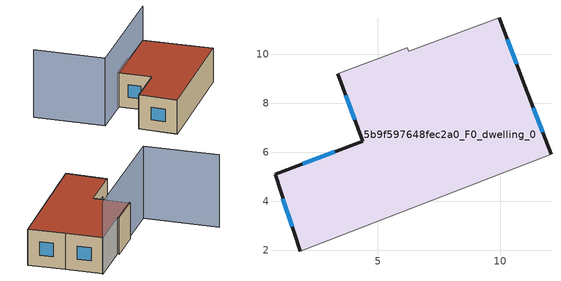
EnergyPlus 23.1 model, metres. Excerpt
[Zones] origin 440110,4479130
5b9f597648fec2a0_F0_dwelling_0
 floor ground (EU_floor_Construction): 12.07,5.92 11.01,8.71 9.95,11.5 6.25,10.12 6.2,10.26 3.36,9.2 4.38,6.44 0.79,5.1 1.82,1.94 z0
 wall outside (EU_wall_Construction): 9.95,11.5 11.01,8.71 12.07,5.92 / 1.82,1.94 0.79,5.1 4.38,6.44 3.36,9.2 z0:3
 wall adiabatic (EU_wall_Construction): 3.36,9.2 6.2,10.26 6.25,10.12 9.95,11.5 / 12.07,5.92 1.82,1.94 z0:3
 window (EU_Window_Construction): 10.29,10.61 10.67,9.59 / 11.35,7.82 11.73,6.81 / 1.49,2.95 1.12,4.1 / 1.94,5.53 3.24,6.01 / 4.06,7.32 3.69,8.32 z0.96:2.04
 roof outside (EU_roof_Construction): 9.95,11.5 11.01,8.71 12.07,5.92 1.82,1.94 0.79,5.1 4.38,6.44 3.36,9.2 6.2,10.26 6.25,10.12 z3
shading: 9.99,11.52 -0.33,7.66 / -0.33,7.66 -2.44,13.33 z0:6
[Building]
EU S2 Campaign: North Axis=0; Terrain=City; Solar Distribution=FullExterior
[Site:Location]
Madrid: Latitude=40.5; Longitude=-3.5; Time Zone=1; Elevation=609
[SizingPeriod:WeatherFileDays]
AnnualSizingPeriod: Begin Month=1; Begin Day of Month=1; End Month=12; End Day of Month=31; Day of Week for Start Day=Monday; Use Weather File Daylight Saving Period=No; Use Weather File Rain and Snow Indicators=No
[MATERIAL]
EU_InternalMass_Material: Roughness=MediumRough; Thickness=0.1; Conductivity=1; Density=1800; Specific Heat=900; Thermal Absorptance=0.9; Solar Absorptance=0.7; Visible Absorptance=0.7
[MATERIAL:NOMASS] Roughness=MediumRough; Thermal Absorptance=0.9; Solar Absorptance=0.7; Visible Absorptance=0.7
Name | Thermal Resistance
EU_wall_NoMass | 0.432698
EU_roof_NoMass | 0.381736
EU_floor_NoMass | 1.17261
[WINDOWMATERIAL:SIMPLEGLAZINGSYSTEM]
EU_Window_SimpleGlazing: UFactor=4.39191; Solar Heat Gain Coefficient=0.85; Visible Transmittance=0.85
[CONSTRUCTION]
EU_wall_Construction: EU_wall_NoMass
EU_roof_Construction: EU_roof_NoMass
EU_floor_Construction: EU_floor_NoMass
EU_InternalMass_Construction: EU_InternalMass_Material
EU_Window_Construction: EU_Window_SimpleGlazing
[ZONE]
5b9f597648fec2a0_F0_dwelling_0: Type=1; Multiplier=1; Ceiling Height=autocalculate; Volume=166.159; Floor Area=autocalculate; Part of Total Floor Area=Yes
[INTERNALMASS]
5b9f597648fec2a0_F0_dwelling_0_EU_InternalMass: Construction=EU_InternalMass_Construction; Zone or ZoneList=5b9f597648fec2a0_F0_dwelling_0; Surface Area=55.3862
[OTHEREQUIPMENT]
EU_Step8_InternalGain_5b9f597648fec2a0_F0_dwelling_0_f000: Fuel Type=Electricity; Zone or ZoneList or Space or SpaceList=5b9f597648fec2a0_F0_dwelling_0; Schedule=EU_Step8_GainSchedule_5b9f597648fec2a0_F0_dwelling_0_f000; Design Level Calculation Method=Watts/Area; Power per Zone Floor Area=1; Fraction Latent=0; Fraction Radiant=0; Fraction Lost=0; Carbon Dioxide Generation Rate=0; EndUse Subcategory=EU_Step8_InternalGains
[ZONEVENTILATION:DESIGNFLOWRATE]
EU_ConstantAir_5b9f597648fec2a0_F0_dwelling_0: Zone or ZoneList or Space or SpaceList=5b9f597648fec2a0_F0_dwelling_0; Schedule=EU_AlwaysOn; Design Flow Rate Calculation Method=AirChanges/Hour; Air Changes per Hour=0.682238; Ventilation Type=Natural; Fan Pressure Rise=0; Fan Total Efficiency=1; Constant Term Coefficient=1; Temperature Term Coefficient=0; Velocity Term Coefficient=0; Velocity Squared Term Coefficient=0; Minimum Indoor Temperature=-100; Maximum Indoor Temperature=100; Delta Temperature=-100; Minimum Outdoor Temperature=-100; Maximum Outdoor Temperature=100; Maximum Wind Speed=40
[HVACTEMPLATE:THERMOSTAT]
EU_HeatOnly_5b9f597648fec2a0_F0_dwelling_0: Constant Heating Setpoint=20; Constant Cooling Setpoint=50
[HVACTEMPLATE:ZONE:IDEALLOADSAIRSYSTEM]
5b9f597648fec2a0_F0_dwelling_0: Template Thermostat=EU_HeatOnly_5b9f597648fec2a0_F0_dwelling_0; System Availability Schedule=EU_AlwaysOn; Maximum Heating Supply Air Temperature=50; Minimum Cooling Supply Air Temperature=13; Maximum Heating Supply Air Humidity Ratio=0.0156; Minimum Cooling Supply Air Humidity Ratio=0.0077; Heating Limit=NoLimit; Cooling Limit=NoLimit; Heating Availability Schedule=EU_AlwaysOn; Cooling Availability Schedule=EU_CoolingOff; Dehumidification Control Type=ConstantSensibleHeatRatio; Cooling Sensible Heat Ratio=0.7; Dehumidification Setpoint=60; Humidification Control Type=None; Humidification Setpoint=30; Outdoor Air Method=None; Outdoor Air Flow Rate per Person=0.00944; Outdoor Air Flow Rate per Zone Floor Area=0; Outdoor Air Flow Rate per Zone=0; Demand Controlled Ventilation Type=None; Outdoor Air Economizer Type=NoEconomizer; Heat Recovery Type=None; Sensible Heat Recovery Effectiveness=0.7; Latent Heat Recovery Effectiveness=0.65
[SIZING:ZONE]
5b9f597648fec2a0_F0_dwelling_0: Zone Cooling Design Supply Air Temperature Input Method=SupplyAirTemperature; Zone Cooling Design Supply Air Temperature=13; Zone Heating Design Supply Air Temperature Input Method=SupplyAirTemperature; Zone Heating Design Supply Air Temperature=50; Zone Cooling Design Supply Air Humidity Ratio=0.008; Zone Heating Design Supply Air Humidity Ratio=0.008; Cooling Design Air Flow Method=DesignDay; Cooling Design Air Flow Rate=0; Cooling Minimum Air Flow per Zone Floor Area=0.000762; Cooling Minimum Air Flow=0; Cooling Minimum Air Flow Fraction=0.2; Heating Design Air Flow Method=DesignDay; Heating Design Air Flow Rate=0; Heating Maximum Air Flow per Zone Floor Area=0.002032; Heating Maximum Air Flow=0.141576; Heating Maximum Air Flow Fraction=0.3; Account for Dedicated Outdoor Air System=No; Dedicated Outdoor Air System Control Strategy=NeutralSupplyAir; Dedicated Outdoor Air Low Setpoint Temperature for Design=autosize; Dedicated Outdoor Air High Setpoint Temperature for Design=autosize; Zone Load Sizing Method=Sensible Load Only No Latent Load; Zone Latent Cooling Design Supply Air Humidity Ratio Input Method=HumidityRatioDifference; Zone Cooling Design Supply Air Humidity Ratio Difference=0.005; Zone Latent Heating Design Supply Air Humidity Ratio Input Method=HumidityRatioDifference; Zone Humidification Design Supply Air Humidity Ratio Difference=0.005
[SCHEDULE:CONSTANT]
Name | Hourly Value
EU_AlwaysOn | 1
EU_CoolingOff | 0
[SCHEDULE:FILE]
EU_Step8_GainSchedule_5b9f597648fec2a0_F0_dwelling_0_f000: File=../../schedules/5b9f597648fec2a0/5b9f597648fec2a0_F0_dwelling_0_f000_gain.csv; Column Number=1; Rows to Skip at Top=0; Number of Hours of Data=8760; Column Separator=Comma; Interpolate to Timestep=No; Minutes per Item=60; Adjust Schedule for Daylight Savings=Yes
